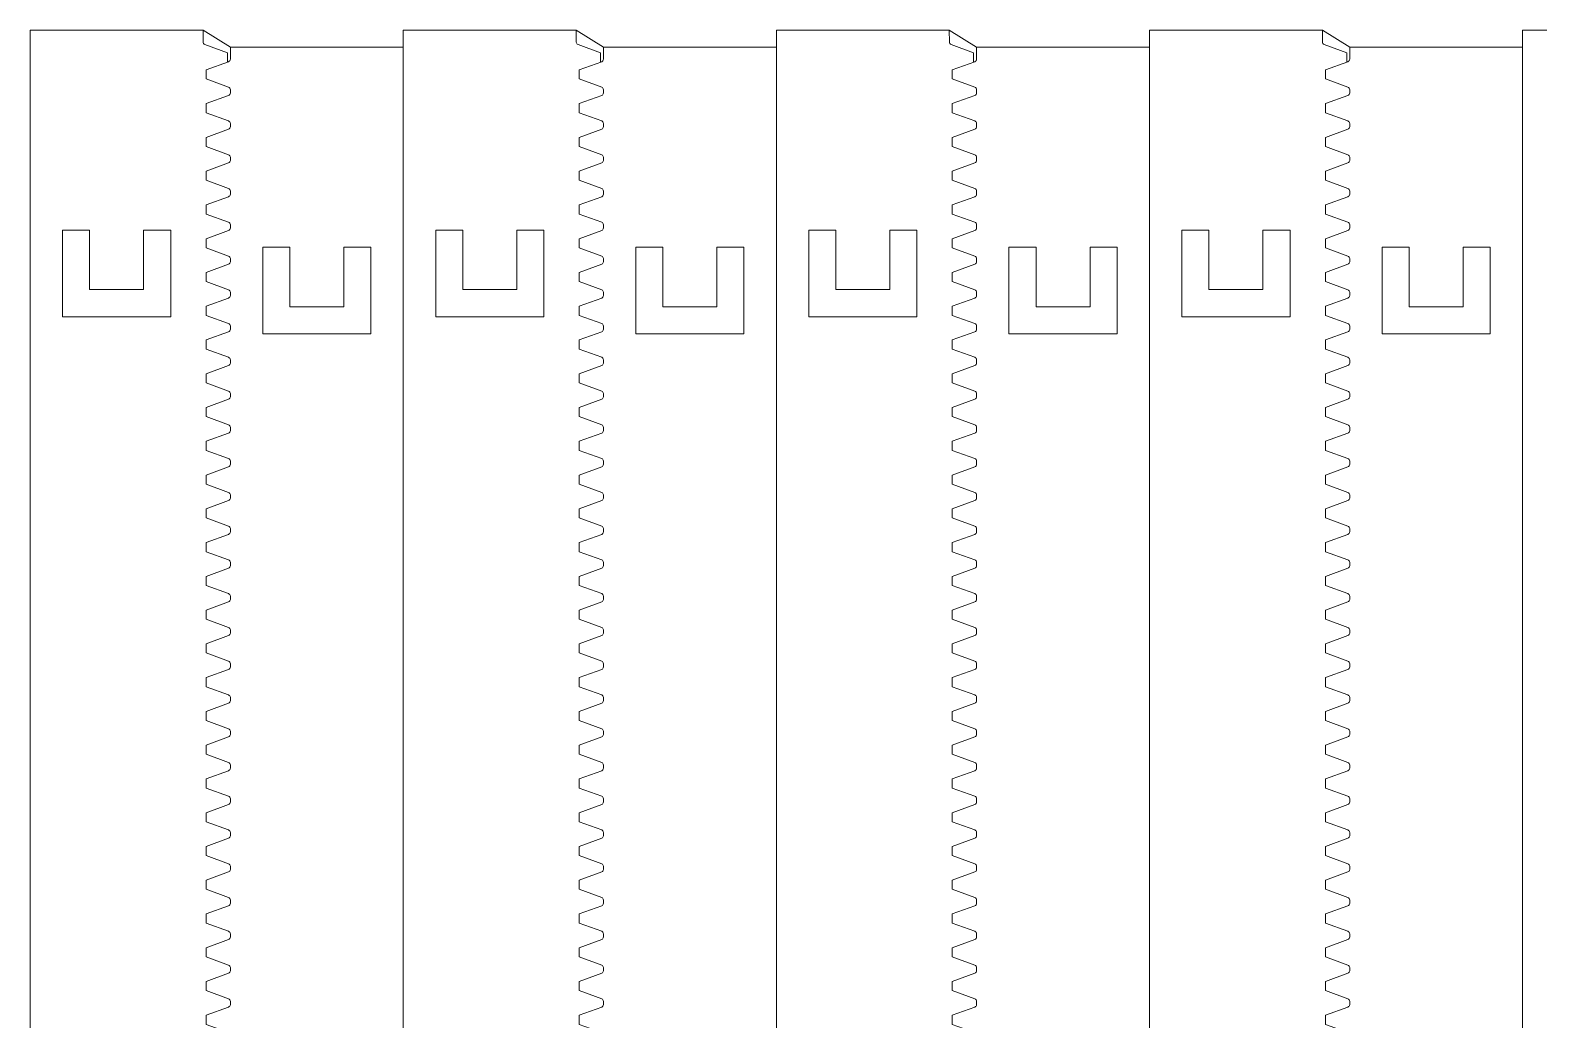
# Model space of a CAD drawing. Header units: millimetres. Extents: x -299 to 288, y -149 to 36.
# Drawn here: x -298.9 to -159.3, y -56 to 35.5 of the extents above; entities that cross this region are included whole.
import ezdxf

# ---------------------------------------------------------------- set-up
doc = ezdxf.new("R2010")
doc.units = ezdxf.units.MM
doc.header["$MEASUREMENT"] = 0
doc.layers.add('Layer 1', color=7, linetype='Continuous')

msp = doc.modelspace()

# ---------------------------------------------------------------- linework, layer by layer
at = {"layer": 'Layer 1', "color": 114, "lineweight": 9}
for points in [[(-298.8933, 35.5486), (-298.8933, -147.1182)], [(-282.8932, 34.4485), (-282.8933, 35.5486)], [(-264.3738, 35.5486), (-264.3738, -147.1182)], [(-248.3737, 34.4485), (-248.3738, 35.5486)], [(-229.8543, 35.5486), (-229.8543, -147.1182)], [(-213.8542, 34.4485), (-213.8543, 35.5486)], [(-195.3348, 35.5486), (-195.3348, -147.1182)], [(-179.3347, 34.4485), (-179.3348, 35.5486)], [(-160.8153, 35.5486), (-160.8153, -147.1182)], [(-280.6433, 32.6117), (-280.6433, 33.4545), (-282.7287, 34.2136)], [(-280.3739, 32.8711), (-280.3738, 33.9712)], [(-246.1238, 32.6117), (-246.1238, 33.4545), (-248.2092, 34.2136)], [(-245.8544, 32.8711), (-245.8543, 33.9712)], [(-211.6043, 32.6117), (-211.6043, 33.4545), (-213.6897, 34.2136)], [(-211.3349, 32.8711), (-211.3348, 33.9712)], [(-177.0848, 32.6117), (-177.0848, 33.4545), (-179.1702, 34.2136)], [(-176.8154, 32.8711), (-176.8153, 33.9712)], [(-280.5383, 30.2752), (-282.6238, 31.0343), (-282.6238, 31.8771), (-280.5383, 32.6362)], [(-246.0188, 30.2752), (-248.1043, 31.0343), (-248.1043, 31.8771), (-246.0188, 32.6362)], [(-211.4993, 30.2752), (-213.5848, 31.0343), (-213.5848, 31.8771), (-211.4993, 32.6362)], [(-176.9798, 30.2752), (-179.0653, 31.0343), (-179.0653, 31.8771), (-176.9798, 32.6362)], [(-280.5383, 27.1524), (-282.6238, 27.9114), (-282.6238, 28.7543), (-280.5383, 29.5134)], [(-280.3738, 29.7483), (-280.3738, 30.0403)], [(-246.0188, 27.1524), (-248.1043, 27.9114), (-248.1043, 28.7543), (-246.0188, 29.5134)], [(-245.8543, 29.7483), (-245.8543, 30.0403)], [(-211.4993, 27.1524), (-213.5848, 27.9114), (-213.5848, 28.7543), (-211.4993, 29.5134)], [(-211.3348, 29.7483), (-211.3348, 30.0403)], [(-176.9798, 27.1524), (-179.0653, 27.9114), (-179.0653, 28.7543), (-176.9798, 29.5134)], [(-176.8153, 29.7483), (-176.8153, 30.0403)], [(-280.3738, 26.6255), (-280.3738, 26.9175)], [(-245.8543, 26.6255), (-245.8543, 26.9175)], [(-211.3348, 26.6255), (-211.3348, 26.9175)], [(-176.8153, 26.6255), (-176.8153, 26.9175)], [(-280.5383, 24.0296), (-282.6238, 24.7886), (-282.6238, 25.6315), (-280.5383, 26.3906)], [(-246.0188, 24.0296), (-248.1043, 24.7886), (-248.1043, 25.6315), (-246.0188, 26.3906)], [(-211.4993, 24.0296), (-213.5848, 24.7886), (-213.5848, 25.6315), (-211.4993, 26.3906)], [(-176.9798, 24.0296), (-179.0653, 24.7886), (-179.0653, 25.6315), (-176.9798, 26.3906)], [(-280.3738, 23.5027), (-280.3738, 23.7947)], [(-245.8543, 23.5027), (-245.8543, 23.7947)], [(-211.3348, 23.5027), (-211.3348, 23.7947)], [(-176.8153, 23.5027), (-176.8153, 23.7947)], [(-280.5383, 20.9068), (-282.6238, 21.6658), (-282.6238, 22.5087), (-280.5383, 23.2677)], [(-246.0188, 20.9068), (-248.1043, 21.6658), (-248.1043, 22.5087), (-246.0188, 23.2677)], [(-211.4993, 20.9068), (-213.5848, 21.6658), (-213.5848, 22.5087), (-211.4993, 23.2677)], [(-176.9798, 20.9068), (-179.0653, 21.6658), (-179.0653, 22.5087), (-176.9798, 23.2677)], [(-280.5383, 17.784), (-282.6238, 18.543), (-282.6238, 19.3859), (-280.5383, 20.1449)], [(-280.3738, 20.3799), (-280.3738, 20.6718)], [(-246.0188, 17.784), (-248.1043, 18.543), (-248.1043, 19.3859), (-246.0188, 20.1449)], [(-245.8543, 20.3799), (-245.8543, 20.6718)], [(-211.4993, 17.784), (-213.5848, 18.543), (-213.5848, 19.3859), (-211.4993, 20.1449)], [(-211.3348, 20.3799), (-211.3348, 20.6718)], [(-176.9798, 17.784), (-179.0653, 18.543), (-179.0653, 19.3859), (-176.9798, 20.1449)], [(-176.8153, 20.3799), (-176.8153, 20.6718)], [(-280.5383, 14.6612), (-282.6238, 15.4202), (-282.6238, 16.2631), (-280.5383, 17.0221)], [(-280.3738, 17.2571), (-280.3738, 17.549)], [(-246.0188, 14.6612), (-248.1043, 15.4202), (-248.1043, 16.2631), (-246.0188, 17.0221)], [(-245.8543, 17.2571), (-245.8543, 17.549)], [(-211.4993, 14.6612), (-213.5848, 15.4202), (-213.5848, 16.2631), (-211.4993, 17.0221)], [(-211.3348, 17.2571), (-211.3348, 17.549)], [(-176.9798, 14.6612), (-179.0653, 15.4202), (-179.0653, 16.2631), (-176.9798, 17.0221)], [(-176.8153, 17.2571), (-176.8153, 17.549)], [(-280.3738, 14.1342), (-280.3738, 14.4262)], [(-245.8543, 14.1342), (-245.8543, 14.4262)], [(-211.3348, 14.1342), (-211.3348, 14.4262)], [(-176.8153, 14.1342), (-176.8153, 14.4262)], [(-280.5383, 11.5383), (-282.6238, 12.2974), (-282.6238, 13.1403), (-280.5383, 13.8993)], [(-246.0188, 11.5383), (-248.1043, 12.2974), (-248.1043, 13.1403), (-246.0188, 13.8993)], [(-211.4993, 11.5383), (-213.5848, 12.2974), (-213.5848, 13.1403), (-211.4993, 13.8993)], [(-176.9798, 11.5383), (-179.0653, 12.2974), (-179.0653, 13.1403), (-176.9798, 13.8993)], [(-280.3738, 11.0114), (-280.3738, 11.3034)], [(-245.8543, 11.0114), (-245.8543, 11.3034)], [(-211.3348, 11.0114), (-211.3348, 11.3034)], [(-176.8153, 11.0114), (-176.8153, 11.3034)], [(-280.5383, 8.4155), (-282.6238, 9.1746), (-282.6238, 10.0175), (-280.5383, 10.7765)], [(-246.0188, 8.4155), (-248.1043, 9.1746), (-248.1043, 10.0175), (-246.0188, 10.7765)], [(-211.4993, 8.4155), (-213.5848, 9.1746), (-213.5848, 10.0175), (-211.4993, 10.7765)], [(-176.9798, 8.4155), (-179.0653, 9.1746), (-179.0653, 10.0175), (-176.9798, 10.7765)], [(-280.5383, 5.2927), (-282.6238, 6.0518), (-282.6238, 6.8947), (-280.5383, 7.6537)], [(-280.3738, 7.8886), (-280.3738, 8.1806)], [(-246.0188, 5.2927), (-248.1043, 6.0518), (-248.1043, 6.8947), (-246.0188, 7.6537)], [(-245.8543, 7.8886), (-245.8543, 8.1806)], [(-211.4993, 5.2927), (-213.5848, 6.0518), (-213.5848, 6.8947), (-211.4993, 7.6537)], [(-211.3348, 7.8886), (-211.3348, 8.1806)], [(-176.9798, 5.2927), (-179.0653, 6.0518), (-179.0653, 6.8947), (-176.9798, 7.6537)], [(-176.8153, 7.8886), (-176.8153, 8.1806)], [(-280.5383, 2.1699), (-282.6238, 2.929), (-282.6238, 3.7718), (-280.5383, 4.5309)], [(-280.3738, 4.7658), (-280.3738, 5.0578)], [(-246.0188, 2.1699), (-248.1043, 2.929), (-248.1043, 3.7718), (-246.0188, 4.5309)], [(-245.8543, 4.7658), (-245.8543, 5.0578)], [(-211.4993, 2.1699), (-213.5848, 2.929), (-213.5848, 3.7718), (-211.4993, 4.5309)], [(-211.3348, 4.7658), (-211.3348, 5.0578)], [(-176.9798, 2.1699), (-179.0653, 2.929), (-179.0653, 3.7718), (-176.9798, 4.5309)], [(-176.8153, 4.7658), (-176.8153, 5.0578)], [(-280.5383, -0.9529), (-282.6238, -0.1938), (-282.6238, 0.649), (-280.5383, 1.4081)], [(-280.3738, 1.643), (-280.3738, 1.935)], [(-246.0188, -0.9529), (-248.1043, -0.1938), (-248.1043, 0.649), (-246.0188, 1.4081)], [(-245.8543, 1.643), (-245.8543, 1.935)], [(-211.4993, -0.9529), (-213.5848, -0.1938), (-213.5848, 0.649), (-211.4993, 1.4081)], [(-211.3348, 1.643), (-211.3348, 1.935)], [(-176.9798, -0.9529), (-179.0653, -0.1938), (-179.0653, 0.649), (-176.9798, 1.4081)], [(-176.8153, 1.643), (-176.8153, 1.935)], [(-280.3738, -1.4798), (-280.3738, -1.1878)], [(-245.8543, -1.4798), (-245.8543, -1.1878)], [(-211.3348, -1.4798), (-211.3348, -1.1878)], [(-176.8153, -1.4798), (-176.8153, -1.1878)], [(-280.5383, -4.0757), (-282.6238, -3.3166), (-282.6238, -2.4738), (-280.5383, -1.7147)], [(-246.0188, -4.0757), (-248.1043, -3.3166), (-248.1043, -2.4738), (-246.0188, -1.7147)], [(-211.4993, -4.0757), (-213.5848, -3.3166), (-213.5848, -2.4738), (-211.4993, -1.7147)], [(-176.9798, -4.0757), (-179.0653, -3.3166), (-179.0653, -2.4738), (-176.9798, -1.7147)], [(-280.5383, -7.1985), (-282.6238, -6.4394), (-282.6238, -5.5966), (-280.5383, -4.8375)], [(-280.3738, -4.6026), (-280.3738, -4.3106)], [(-246.0188, -7.1985), (-248.1043, -6.4394), (-248.1043, -5.5966), (-246.0188, -4.8375)], [(-245.8543, -4.6026), (-245.8543, -4.3106)], [(-211.4993, -7.1985), (-213.5848, -6.4394), (-213.5848, -5.5966), (-211.4993, -4.8375)], [(-211.3348, -4.6026), (-211.3348, -4.3106)], [(-176.9798, -7.1985), (-179.0653, -6.4394), (-179.0653, -5.5966), (-176.9798, -4.8375)], [(-176.8153, -4.6026), (-176.8153, -4.3106)], [(-280.5383, -10.3213), (-282.6238, -9.5622), (-282.6238, -8.7194), (-280.5383, -7.9603)], [(-280.3738, -7.7254), (-280.3738, -7.4334)], [(-246.0188, -10.3213), (-248.1043, -9.5622), (-248.1043, -8.7194), (-246.0188, -7.9603)], [(-245.8543, -7.7254), (-245.8543, -7.4334)], [(-211.4993, -10.3213), (-213.5848, -9.5622), (-213.5848, -8.7194), (-211.4993, -7.9603)], [(-211.3348, -7.7254), (-211.3348, -7.4334)], [(-176.9798, -10.3213), (-179.0653, -9.5622), (-179.0653, -8.7194), (-176.9798, -7.9603)], [(-176.8153, -7.7254), (-176.8153, -7.4334)], [(-280.5383, -13.4441), (-282.6238, -12.685), (-282.6238, -11.8422), (-280.5383, -11.0831)], [(-280.3738, -10.8482), (-280.3738, -10.5562)], [(-246.0188, -13.4441), (-248.1043, -12.685), (-248.1043, -11.8422), (-246.0188, -11.0831)], [(-245.8543, -10.8482), (-245.8543, -10.5562)], [(-211.4993, -13.4441), (-213.5848, -12.685), (-213.5848, -11.8422), (-211.4993, -11.0831)], [(-211.3348, -10.8482), (-211.3348, -10.5562)], [(-176.9798, -13.4441), (-179.0653, -12.685), (-179.0653, -11.8422), (-176.9798, -11.0831)], [(-176.8153, -10.8482), (-176.8153, -10.5562)], [(-280.3738, -13.971), (-280.3738, -13.679)], [(-245.8543, -13.971), (-245.8543, -13.679)], [(-211.3348, -13.971), (-211.3348, -13.679)], [(-176.8153, -13.971), (-176.8153, -13.679)], [(-280.5383, -16.5669), (-282.6238, -15.8079), (-282.6238, -14.965), (-280.5383, -14.2059)], [(-246.0188, -16.5669), (-248.1043, -15.8079), (-248.1043, -14.965), (-246.0188, -14.2059)], [(-211.4993, -16.5669), (-213.5848, -15.8079), (-213.5848, -14.965), (-211.4993, -14.2059)], [(-176.9798, -16.5669), (-179.0653, -15.8079), (-179.0653, -14.965), (-176.9798, -14.2059)], [(-280.5383, -19.6897), (-282.6238, -18.9307), (-282.6238, -18.0878), (-280.5383, -17.3287)], [(-280.3738, -17.0938), (-280.3738, -16.8018)], [(-246.0188, -19.6897), (-248.1043, -18.9307), (-248.1043, -18.0878), (-246.0188, -17.3287)], [(-245.8543, -17.0938), (-245.8543, -16.8018)], [(-211.4993, -19.6897), (-213.5848, -18.9307), (-213.5848, -18.0878), (-211.4993, -17.3287)], [(-211.3348, -17.0938), (-211.3348, -16.8018)], [(-176.9798, -19.6897), (-179.0653, -18.9307), (-179.0653, -18.0878), (-176.9798, -17.3287)], [(-176.8153, -17.0938), (-176.8153, -16.8018)], [(-280.5383, -22.8125), (-282.6238, -22.0535), (-282.6238, -21.2106), (-280.5383, -20.4516)], [(-280.3738, -20.2166), (-280.3738, -19.9246)], [(-246.0188, -22.8125), (-248.1043, -22.0535), (-248.1043, -21.2106), (-246.0188, -20.4516)], [(-245.8543, -20.2166), (-245.8543, -19.9246)], [(-211.4993, -22.8125), (-213.5848, -22.0535), (-213.5848, -21.2106), (-211.4993, -20.4516)], [(-211.3348, -20.2166), (-211.3348, -19.9246)], [(-176.9798, -22.8125), (-179.0653, -22.0535), (-179.0653, -21.2106), (-176.9798, -20.4516)], [(-176.8153, -20.2166), (-176.8153, -19.9246)], [(-280.5383, -25.9353), (-282.6238, -25.1763), (-282.6238, -24.3334), (-280.5383, -23.5744)], [(-280.3738, -23.3394), (-280.3738, -23.0475)], [(-246.0188, -25.9353), (-248.1043, -25.1763), (-248.1043, -24.3334), (-246.0188, -23.5744)], [(-245.8543, -23.3394), (-245.8543, -23.0475)], [(-211.4993, -25.9353), (-213.5848, -25.1763), (-213.5848, -24.3334), (-211.4993, -23.5744)], [(-211.3348, -23.3394), (-211.3348, -23.0475)], [(-176.9798, -25.9353), (-179.0653, -25.1763), (-179.0653, -24.3334), (-176.9798, -23.5744)], [(-176.8153, -23.3394), (-176.8153, -23.0475)], [(-280.3738, -26.4622), (-280.3738, -26.1703)], [(-245.8543, -26.4622), (-245.8543, -26.1703)], [(-211.3348, -26.4622), (-211.3348, -26.1703)], [(-176.8153, -26.4622), (-176.8153, -26.1703)], [(-280.5383, -29.0581), (-282.6238, -28.2991), (-282.6238, -27.4562), (-280.5383, -26.6972)], [(-246.0188, -29.0581), (-248.1043, -28.2991), (-248.1043, -27.4562), (-246.0188, -26.6972)], [(-211.4993, -29.0581), (-213.5848, -28.2991), (-213.5848, -27.4562), (-211.4993, -26.6972)], [(-176.9798, -29.0581), (-179.0653, -28.2991), (-179.0653, -27.4562), (-176.9798, -26.6972)], [(-280.3738, -29.585), (-280.3738, -29.2931)], [(-245.8543, -29.585), (-245.8543, -29.2931)], [(-211.3348, -29.585), (-211.3348, -29.2931)], [(-176.8153, -29.585), (-176.8153, -29.2931)], [(-280.5383, -32.181), (-282.6238, -31.4219), (-282.6238, -30.579), (-280.5383, -29.82)], [(-246.0188, -32.181), (-248.1043, -31.4219), (-248.1043, -30.579), (-246.0188, -29.82)], [(-211.4993, -32.181), (-213.5848, -31.4219), (-213.5848, -30.579), (-211.4993, -29.82)], [(-176.9798, -32.181), (-179.0653, -31.4219), (-179.0653, -30.579), (-176.9798, -29.82)], [(-280.5383, -35.3038), (-282.6238, -34.5447), (-282.6238, -33.7018), (-280.5383, -32.9428)], [(-280.3738, -32.7079), (-280.3738, -32.4159)], [(-246.0188, -35.3038), (-248.1043, -34.5447), (-248.1043, -33.7018), (-246.0188, -32.9428)], [(-245.8543, -32.7079), (-245.8543, -32.4159)], [(-211.4993, -35.3038), (-213.5848, -34.5447), (-213.5848, -33.7018), (-211.4993, -32.9428)], [(-211.3348, -32.7079), (-211.3348, -32.4159)], [(-176.9798, -35.3038), (-179.0653, -34.5447), (-179.0653, -33.7018), (-176.9798, -32.9428)], [(-176.8153, -32.7079), (-176.8153, -32.4159)], [(-280.5383, -38.4266), (-282.6238, -37.6675), (-282.6238, -36.8246), (-280.5383, -36.0656)], [(-280.3738, -35.8307), (-280.3738, -35.5387)], [(-246.0188, -38.4266), (-248.1043, -37.6675), (-248.1043, -36.8246), (-246.0188, -36.0656)], [(-245.8543, -35.8307), (-245.8543, -35.5387)], [(-211.4993, -38.4266), (-213.5848, -37.6675), (-213.5848, -36.8246), (-211.4993, -36.0656)], [(-211.3348, -35.8307), (-211.3348, -35.5387)], [(-176.9798, -38.4266), (-179.0653, -37.6675), (-179.0653, -36.8246), (-176.9798, -36.0656)], [(-176.8153, -35.8307), (-176.8153, -35.5387)], [(-280.3738, -38.9535), (-280.3738, -38.6615)], [(-245.8543, -38.9535), (-245.8543, -38.6615)], [(-211.3348, -38.9535), (-211.3348, -38.6615)], [(-176.8153, -38.9535), (-176.8153, -38.6615)], [(-280.5383, -41.5494), (-282.6238, -40.7903), (-282.6238, -39.9475), (-280.5383, -39.1884)], [(-246.0188, -41.5494), (-248.1043, -40.7903), (-248.1043, -39.9475), (-246.0188, -39.1884)], [(-211.4993, -41.5494), (-213.5848, -40.7903), (-213.5848, -39.9475), (-211.4993, -39.1884)], [(-176.9798, -41.5494), (-179.0653, -40.7903), (-179.0653, -39.9475), (-176.9798, -39.1884)], [(-280.3738, -42.0763), (-280.3738, -41.7843)], [(-245.8543, -42.0763), (-245.8543, -41.7843)], [(-211.3348, -42.0763), (-211.3348, -41.7843)], [(-176.8153, -42.0763), (-176.8153, -41.7843)], [(-280.5383, -44.6722), (-282.6238, -43.9131), (-282.6238, -43.0703), (-280.5383, -42.3112)], [(-246.0188, -44.6722), (-248.1043, -43.9131), (-248.1043, -43.0703), (-246.0188, -42.3112)], [(-211.4993, -44.6722), (-213.5848, -43.9131), (-213.5848, -43.0703), (-211.4993, -42.3112)], [(-176.9798, -44.6722), (-179.0653, -43.9131), (-179.0653, -43.0703), (-176.9798, -42.3112)], [(-280.5383, -47.795), (-282.6238, -47.0359), (-282.6238, -46.1931), (-280.5383, -45.434)], [(-280.3738, -45.1991), (-280.3738, -44.9071)], [(-246.0188, -47.795), (-248.1043, -47.0359), (-248.1043, -46.1931), (-246.0188, -45.434)], [(-245.8543, -45.1991), (-245.8543, -44.9071)], [(-211.4993, -47.795), (-213.5848, -47.0359), (-213.5848, -46.1931), (-211.4993, -45.434)], [(-211.3348, -45.1991), (-211.3348, -44.9071)], [(-176.9798, -47.795), (-179.0653, -47.0359), (-179.0653, -46.1931), (-176.9798, -45.434)], [(-176.8153, -45.1991), (-176.8153, -44.9071)], [(-280.5383, -50.9178), (-282.6238, -50.1587), (-282.6238, -49.3159), (-280.5383, -48.5568)], [(-280.3738, -48.3219), (-280.3738, -48.0299)], [(-246.0188, -50.9178), (-248.1043, -50.1587), (-248.1043, -49.3159), (-246.0188, -48.5568)], [(-245.8543, -48.3219), (-245.8543, -48.0299)], [(-211.4993, -50.9178), (-213.5848, -50.1587), (-213.5848, -49.3159), (-211.4993, -48.5568)], [(-211.3348, -48.3219), (-211.3348, -48.0299)], [(-176.9798, -50.9178), (-179.0653, -50.1587), (-179.0653, -49.3159), (-176.9798, -48.5568)], [(-176.8153, -48.3219), (-176.8153, -48.0299)], [(-280.3738, -51.4447), (-280.3738, -51.1527)], [(-245.8543, -51.4447), (-245.8543, -51.1527)], [(-211.3348, -51.4447), (-211.3348, -51.1527)], [(-176.8153, -51.4447), (-176.8153, -51.1527)], [(-280.5383, -54.0406), (-282.6238, -53.2815), (-282.6238, -52.4387), (-280.5383, -51.6796)], [(-246.0188, -54.0406), (-248.1043, -53.2815), (-248.1043, -52.4387), (-246.0188, -51.6796)], [(-211.4993, -54.0406), (-213.5848, -53.2815), (-213.5848, -52.4387), (-211.4993, -51.6796)], [(-176.9798, -54.0406), (-179.0653, -53.2815), (-179.0653, -52.4387), (-176.9798, -51.6796)], [(-280.3738, -54.5675), (-280.3738, -54.2755)], [(-245.8543, -54.5675), (-245.8543, -54.2755)], [(-211.3348, -54.5675), (-211.3348, -54.2755)], [(-176.8153, -54.5675), (-176.8153, -54.2755)], [(-280.5383, -57.1634), (-282.6238, -56.4043), (-282.6238, -55.5615), (-280.5383, -54.8024)], [(-246.0188, -57.1634), (-248.1043, -56.4043), (-248.1043, -55.5615), (-246.0188, -54.8024)], [(-211.4993, -57.1634), (-213.5848, -56.4043), (-213.5848, -55.5615), (-211.4993, -54.8024)], [(-176.9798, -57.1634), (-179.0653, -56.4043), (-179.0653, -55.5615), (-176.9798, -54.8024)]]:
    msp.add_lwpolyline(points, dxfattribs=at)
at = {"layer": 'Layer 1', "color": 175, "lineweight": 18}
msp.add_lwpolyline([(-298.8933, 35.5486), (-282.8933, 35.5486), (-280.3738, 33.9712), (-264.3738, 33.9712), (-264.3738, 35.5486), (-248.3738, 35.5486), (-245.8543, 33.9712), (-229.8543, 33.9712), (-229.8543, 35.5486), (-213.8543, 35.5486), (-211.3348, 33.9712), (-195.3348, 33.9712), (-195.3348, 35.5486), (-179.3348, 35.5486), (-176.8153, 33.9712), (-160.8153, 33.9712), (-160.8153, 35.5486), (-144.8153, 35.5486)], dxfattribs=at)
at = {"layer": 'Layer 1', "color": 240, "lineweight": 9}
for points in [[(-295.8933, 17.0504), (-293.3933, 17.0504), (-293.3933, 11.5504), (-288.3933, 11.5504), (-288.3933, 17.0504), (-285.8933, 17.0504), (-285.8933, 9.0504), (-295.8933, 9.0504), (-295.8933, 17.0504)], [(-261.3738, 17.0504), (-258.8738, 17.0504), (-258.8738, 11.5504), (-253.8738, 11.5504), (-253.8738, 17.0504), (-251.3738, 17.0504), (-251.3738, 9.0504), (-261.3738, 9.0504), (-261.3738, 17.0504)], [(-226.8543, 17.0504), (-224.3543, 17.0504), (-224.3543, 11.5504), (-219.3543, 11.5504), (-219.3543, 17.0504), (-216.8543, 17.0504), (-216.8543, 9.0504), (-226.8543, 9.0504), (-226.8543, 17.0504)], [(-192.3348, 17.0504), (-189.8348, 17.0504), (-189.8348, 11.5504), (-184.8348, 11.5504), (-184.8348, 17.0504), (-182.3348, 17.0504), (-182.3348, 9.0504), (-192.3348, 9.0504), (-192.3348, 17.0504)], [(-267.3738, 15.473), (-269.8738, 15.473), (-269.8738, 9.973), (-274.8738, 9.973), (-274.8738, 15.473), (-277.3738, 15.473), (-277.3738, 7.473), (-267.3738, 7.473), (-267.3738, 15.473)], [(-232.8543, 15.473), (-235.3543, 15.473), (-235.3543, 9.973), (-240.3543, 9.973), (-240.3543, 15.473), (-242.8543, 15.473), (-242.8543, 7.473), (-232.8543, 7.473), (-232.8543, 15.473)], [(-198.3348, 15.473), (-200.8348, 15.473), (-200.8348, 9.973), (-205.8348, 9.973), (-205.8348, 15.473), (-208.3348, 15.473), (-208.3348, 7.473), (-198.3348, 7.473), (-198.3348, 15.473)], [(-163.8153, 15.473), (-166.3153, 15.473), (-166.3153, 9.973), (-171.3153, 9.973), (-171.3153, 15.473), (-173.8153, 15.473), (-173.8153, 7.473), (-163.8153, 7.473), (-163.8153, 15.473)]]:
    msp.add_lwpolyline(points, dxfattribs=at)
at = {"layer": 'Layer 1', "color": 114, "lineweight": 9}
for points in [[(-282.7287, 34.2136), (-282.8274, 34.2495), (-282.8931, 34.3434), (-282.8932, 34.4485)], [(-248.2092, 34.2136), (-248.3079, 34.2495), (-248.3736, 34.3434), (-248.3737, 34.4485)], [(-213.6897, 34.2136), (-213.7884, 34.2495), (-213.8541, 34.3434), (-213.8542, 34.4485)], [(-179.1702, 34.2136), (-179.2689, 34.2495), (-179.3346, 34.3434), (-179.3347, 34.4485)], [(-280.5383, 32.6362), (-280.4397, 32.6721), (-280.374, 32.766), (-280.3739, 32.8711)], [(-246.0188, 32.6362), (-245.9202, 32.6721), (-245.8545, 32.766), (-245.8544, 32.8711)], [(-211.4993, 32.6362), (-211.4007, 32.6721), (-211.335, 32.766), (-211.3349, 32.8711)], [(-176.9798, 32.6362), (-176.8812, 32.6721), (-176.8155, 32.766), (-176.8154, 32.8711)], [(-280.3738, 30.0403), (-280.374, 30.1454), (-280.4397, 30.2392), (-280.5383, 30.2752)], [(-280.5383, 29.5134), (-280.4397, 29.5493), (-280.374, 29.6432), (-280.3738, 29.7483)], [(-245.8543, 30.0403), (-245.8545, 30.1454), (-245.9202, 30.2392), (-246.0188, 30.2752)], [(-246.0188, 29.5134), (-245.9202, 29.5493), (-245.8545, 29.6432), (-245.8543, 29.7483)], [(-211.3348, 30.0403), (-211.335, 30.1454), (-211.4007, 30.2392), (-211.4993, 30.2752)], [(-211.4993, 29.5134), (-211.4007, 29.5493), (-211.335, 29.6432), (-211.3348, 29.7483)], [(-176.8153, 30.0403), (-176.8155, 30.1454), (-176.8812, 30.2392), (-176.9798, 30.2752)], [(-176.9798, 29.5134), (-176.8812, 29.5493), (-176.8155, 29.6432), (-176.8153, 29.7483)], [(-280.3738, 26.9175), (-280.374, 27.0226), (-280.4397, 27.1164), (-280.5383, 27.1524)], [(-280.5383, 26.3906), (-280.4397, 26.4265), (-280.374, 26.5204), (-280.3738, 26.6255)], [(-245.8543, 26.9175), (-245.8545, 27.0226), (-245.9202, 27.1164), (-246.0188, 27.1524)], [(-246.0188, 26.3906), (-245.9202, 26.4265), (-245.8545, 26.5204), (-245.8543, 26.6255)], [(-211.3348, 26.9175), (-211.335, 27.0226), (-211.4007, 27.1164), (-211.4993, 27.1524)], [(-211.4993, 26.3906), (-211.4007, 26.4265), (-211.335, 26.5204), (-211.3348, 26.6255)], [(-176.8153, 26.9175), (-176.8155, 27.0226), (-176.8812, 27.1164), (-176.9798, 27.1524)], [(-176.9798, 26.3906), (-176.8812, 26.4265), (-176.8155, 26.5204), (-176.8153, 26.6255)], [(-280.3738, 23.7947), (-280.374, 23.8998), (-280.4397, 23.9936), (-280.5383, 24.0296)], [(-245.8543, 23.7947), (-245.8545, 23.8998), (-245.9202, 23.9936), (-246.0188, 24.0296)], [(-211.3348, 23.7947), (-211.335, 23.8998), (-211.4007, 23.9936), (-211.4993, 24.0296)], [(-176.8153, 23.7947), (-176.8155, 23.8998), (-176.8812, 23.9936), (-176.9798, 24.0296)], [(-280.5383, 23.2677), (-280.4397, 23.3037), (-280.374, 23.3976), (-280.3738, 23.5027)], [(-246.0188, 23.2677), (-245.9202, 23.3037), (-245.8545, 23.3976), (-245.8543, 23.5027)], [(-211.4993, 23.2677), (-211.4007, 23.3037), (-211.335, 23.3976), (-211.3348, 23.5027)], [(-176.9798, 23.2677), (-176.8812, 23.3037), (-176.8155, 23.3976), (-176.8153, 23.5027)], [(-280.3738, 20.6718), (-280.374, 20.7769), (-280.4397, 20.8708), (-280.5383, 20.9068)], [(-280.5383, 20.1449), (-280.4397, 20.1809), (-280.374, 20.2748), (-280.3738, 20.3799)], [(-245.8543, 20.6718), (-245.8545, 20.7769), (-245.9202, 20.8708), (-246.0188, 20.9068)], [(-246.0188, 20.1449), (-245.9202, 20.1809), (-245.8545, 20.2748), (-245.8543, 20.3799)], [(-211.3348, 20.6718), (-211.335, 20.7769), (-211.4007, 20.8708), (-211.4993, 20.9068)], [(-211.4993, 20.1449), (-211.4007, 20.1809), (-211.335, 20.2748), (-211.3348, 20.3799)], [(-176.8153, 20.6718), (-176.8155, 20.7769), (-176.8812, 20.8708), (-176.9798, 20.9068)], [(-176.9798, 20.1449), (-176.8812, 20.1809), (-176.8155, 20.2748), (-176.8153, 20.3799)], [(-280.3738, 17.549), (-280.374, 17.6541), (-280.4397, 17.748), (-280.5383, 17.784)], [(-280.5383, 17.0221), (-280.4397, 17.0581), (-280.374, 17.152), (-280.3738, 17.2571)], [(-245.8543, 17.549), (-245.8545, 17.6541), (-245.9202, 17.748), (-246.0188, 17.784)], [(-246.0188, 17.0221), (-245.9202, 17.0581), (-245.8545, 17.152), (-245.8543, 17.2571)], [(-211.3348, 17.549), (-211.335, 17.6541), (-211.4007, 17.748), (-211.4993, 17.784)], [(-211.4993, 17.0221), (-211.4007, 17.0581), (-211.335, 17.152), (-211.3348, 17.2571)], [(-176.8153, 17.549), (-176.8155, 17.6541), (-176.8812, 17.748), (-176.9798, 17.784)], [(-176.9798, 17.0221), (-176.8812, 17.0581), (-176.8155, 17.152), (-176.8153, 17.2571)], [(-280.3738, 14.4262), (-280.374, 14.5313), (-280.4397, 14.6252), (-280.5383, 14.6612)], [(-280.5383, 13.8993), (-280.4397, 13.9353), (-280.374, 14.0292), (-280.3738, 14.1342)], [(-245.8543, 14.4262), (-245.8545, 14.5313), (-245.9202, 14.6252), (-246.0188, 14.6612)], [(-246.0188, 13.8993), (-245.9202, 13.9353), (-245.8545, 14.0292), (-245.8543, 14.1342)], [(-211.3348, 14.4262), (-211.335, 14.5313), (-211.4007, 14.6252), (-211.4993, 14.6612)], [(-211.4993, 13.8993), (-211.4007, 13.9353), (-211.335, 14.0292), (-211.3348, 14.1342)], [(-176.8153, 14.4262), (-176.8155, 14.5313), (-176.8812, 14.6252), (-176.9798, 14.6612)], [(-176.9798, 13.8993), (-176.8812, 13.9353), (-176.8155, 14.0292), (-176.8153, 14.1342)], [(-280.3738, 11.3034), (-280.374, 11.4085), (-280.4397, 11.5024), (-280.5383, 11.5383)], [(-245.8543, 11.3034), (-245.8545, 11.4085), (-245.9202, 11.5024), (-246.0188, 11.5383)], [(-211.3348, 11.3034), (-211.335, 11.4085), (-211.4007, 11.5024), (-211.4993, 11.5383)], [(-176.8153, 11.3034), (-176.8155, 11.4085), (-176.8812, 11.5024), (-176.9798, 11.5383)], [(-280.5383, 10.7765), (-280.4397, 10.8125), (-280.374, 10.9063), (-280.3738, 11.0114)], [(-246.0188, 10.7765), (-245.9202, 10.8125), (-245.8545, 10.9063), (-245.8543, 11.0114)], [(-211.4993, 10.7765), (-211.4007, 10.8125), (-211.335, 10.9063), (-211.3348, 11.0114)], [(-176.9798, 10.7765), (-176.8812, 10.8125), (-176.8155, 10.9063), (-176.8153, 11.0114)], [(-280.3738, 8.1806), (-280.374, 8.2857), (-280.4397, 8.3796), (-280.5383, 8.4155)], [(-245.8543, 8.1806), (-245.8545, 8.2857), (-245.9202, 8.3796), (-246.0188, 8.4155)], [(-211.3348, 8.1806), (-211.335, 8.2857), (-211.4007, 8.3796), (-211.4993, 8.4155)], [(-176.8153, 8.1806), (-176.8155, 8.2857), (-176.8812, 8.3796), (-176.9798, 8.4155)], [(-280.5383, 7.6537), (-280.4397, 7.6897), (-280.374, 7.7835), (-280.3738, 7.8886)], [(-246.0188, 7.6537), (-245.9202, 7.6897), (-245.8545, 7.7835), (-245.8543, 7.8886)], [(-211.4993, 7.6537), (-211.4007, 7.6897), (-211.335, 7.7835), (-211.3348, 7.8886)], [(-176.9798, 7.6537), (-176.8812, 7.6897), (-176.8155, 7.7835), (-176.8153, 7.8886)], [(-280.3738, 5.0578), (-280.374, 5.1629), (-280.4397, 5.2568), (-280.5383, 5.2927)], [(-280.5383, 4.5309), (-280.4397, 4.5669), (-280.374, 4.6607), (-280.3738, 4.7658)], [(-245.8543, 5.0578), (-245.8545, 5.1629), (-245.9202, 5.2568), (-246.0188, 5.2927)], [(-246.0188, 4.5309), (-245.9202, 4.5669), (-245.8545, 4.6607), (-245.8543, 4.7658)], [(-211.3348, 5.0578), (-211.335, 5.1629), (-211.4007, 5.2568), (-211.4993, 5.2927)], [(-211.4993, 4.5309), (-211.4007, 4.5669), (-211.335, 4.6607), (-211.3348, 4.7658)], [(-176.8153, 5.0578), (-176.8155, 5.1629), (-176.8812, 5.2568), (-176.9798, 5.2927)], [(-176.9798, 4.5309), (-176.8812, 4.5669), (-176.8155, 4.6607), (-176.8153, 4.7658)], [(-280.3738, 1.935), (-280.374, 2.0401), (-280.4397, 2.134), (-280.5383, 2.1699)], [(-280.5383, 1.4081), (-280.4397, 1.444), (-280.374, 1.5379), (-280.3738, 1.643)], [(-245.8543, 1.935), (-245.8545, 2.0401), (-245.9202, 2.134), (-246.0188, 2.1699)], [(-246.0188, 1.4081), (-245.9202, 1.444), (-245.8545, 1.5379), (-245.8543, 1.643)], [(-211.3348, 1.935), (-211.335, 2.0401), (-211.4007, 2.134), (-211.4993, 2.1699)], [(-211.4993, 1.4081), (-211.4007, 1.444), (-211.335, 1.5379), (-211.3348, 1.643)], [(-176.8153, 1.935), (-176.8155, 2.0401), (-176.8812, 2.134), (-176.9798, 2.1699)], [(-176.9798, 1.4081), (-176.8812, 1.444), (-176.8155, 1.5379), (-176.8153, 1.643)], [(-280.3738, -1.1878), (-280.374, -1.0827), (-280.4397, -0.9888), (-280.5383, -0.9529)], [(-245.8543, -1.1878), (-245.8545, -1.0827), (-245.9202, -0.9888), (-246.0188, -0.9529)], [(-211.3348, -1.1878), (-211.335, -1.0827), (-211.4007, -0.9888), (-211.4993, -0.9529)], [(-176.8153, -1.1878), (-176.8155, -1.0827), (-176.8812, -0.9888), (-176.9798, -0.9529)], [(-280.5383, -1.7147), (-280.4397, -1.6788), (-280.374, -1.5849), (-280.3738, -1.4798)], [(-246.0188, -1.7147), (-245.9202, -1.6788), (-245.8545, -1.5849), (-245.8543, -1.4798)], [(-211.4993, -1.7147), (-211.4007, -1.6788), (-211.335, -1.5849), (-211.3348, -1.4798)], [(-176.9798, -1.7147), (-176.8812, -1.6788), (-176.8155, -1.5849), (-176.8153, -1.4798)], [(-280.3738, -4.3106), (-280.374, -4.2055), (-280.4397, -4.1116), (-280.5383, -4.0757)], [(-245.8543, -4.3106), (-245.8545, -4.2055), (-245.9202, -4.1116), (-246.0188, -4.0757)], [(-211.3348, -4.3106), (-211.335, -4.2055), (-211.4007, -4.1116), (-211.4993, -4.0757)], [(-176.8153, -4.3106), (-176.8155, -4.2055), (-176.8812, -4.1116), (-176.9798, -4.0757)], [(-280.5383, -4.8375), (-280.4397, -4.8016), (-280.374, -4.7077), (-280.3738, -4.6026)], [(-246.0188, -4.8375), (-245.9202, -4.8016), (-245.8545, -4.7077), (-245.8543, -4.6026)], [(-211.4993, -4.8375), (-211.4007, -4.8016), (-211.335, -4.7077), (-211.3348, -4.6026)], [(-176.9798, -4.8375), (-176.8812, -4.8016), (-176.8155, -4.7077), (-176.8153, -4.6026)], [(-280.3738, -7.4334), (-280.374, -7.3283), (-280.4397, -7.2344), (-280.5383, -7.1985)], [(-280.5383, -7.9603), (-280.4397, -7.9244), (-280.374, -7.8305), (-280.3738, -7.7254)], [(-245.8543, -7.4334), (-245.8545, -7.3283), (-245.9202, -7.2344), (-246.0188, -7.1985)], [(-246.0188, -7.9603), (-245.9202, -7.9244), (-245.8545, -7.8305), (-245.8543, -7.7254)], [(-211.3348, -7.4334), (-211.335, -7.3283), (-211.4007, -7.2344), (-211.4993, -7.1985)], [(-211.4993, -7.9603), (-211.4007, -7.9244), (-211.335, -7.8305), (-211.3348, -7.7254)], [(-176.8153, -7.4334), (-176.8155, -7.3283), (-176.8812, -7.2344), (-176.9798, -7.1985)], [(-176.9798, -7.9603), (-176.8812, -7.9244), (-176.8155, -7.8305), (-176.8153, -7.7254)], [(-280.3738, -10.5562), (-280.374, -10.4511), (-280.4397, -10.3572), (-280.5383, -10.3213)], [(-280.5383, -11.0831), (-280.4397, -11.0472), (-280.374, -10.9533), (-280.3738, -10.8482)], [(-245.8543, -10.5562), (-245.8545, -10.4511), (-245.9202, -10.3572), (-246.0188, -10.3213)], [(-246.0188, -11.0831), (-245.9202, -11.0472), (-245.8545, -10.9533), (-245.8543, -10.8482)], [(-211.3348, -10.5562), (-211.335, -10.4511), (-211.4007, -10.3572), (-211.4993, -10.3213)], [(-211.4993, -11.0831), (-211.4007, -11.0472), (-211.335, -10.9533), (-211.3348, -10.8482)], [(-176.8153, -10.5562), (-176.8155, -10.4511), (-176.8812, -10.3572), (-176.9798, -10.3213)], [(-176.9798, -11.0831), (-176.8812, -11.0472), (-176.8155, -10.9533), (-176.8153, -10.8482)], [(-280.3738, -13.679), (-280.374, -13.5739), (-280.4397, -13.4801), (-280.5383, -13.4441)], [(-245.8543, -13.679), (-245.8545, -13.5739), (-245.9202, -13.4801), (-246.0188, -13.4441)], [(-211.3348, -13.679), (-211.335, -13.5739), (-211.4007, -13.4801), (-211.4993, -13.4441)], [(-176.8153, -13.679), (-176.8155, -13.5739), (-176.8812, -13.4801), (-176.9798, -13.4441)], [(-280.5383, -14.2059), (-280.4397, -14.17), (-280.374, -14.0761), (-280.3738, -13.971)], [(-246.0188, -14.2059), (-245.9202, -14.17), (-245.8545, -14.0761), (-245.8543, -13.971)], [(-211.4993, -14.2059), (-211.4007, -14.17), (-211.335, -14.0761), (-211.3348, -13.971)], [(-176.9798, -14.2059), (-176.8812, -14.17), (-176.8155, -14.0761), (-176.8153, -13.971)], [(-280.3738, -16.8018), (-280.374, -16.6967), (-280.4397, -16.6029), (-280.5383, -16.5669)], [(-245.8543, -16.8018), (-245.8545, -16.6967), (-245.9202, -16.6029), (-246.0188, -16.5669)], [(-211.3348, -16.8018), (-211.335, -16.6967), (-211.4007, -16.6029), (-211.4993, -16.5669)], [(-176.8153, -16.8018), (-176.8155, -16.6967), (-176.8812, -16.6029), (-176.9798, -16.5669)], [(-280.5383, -17.3287), (-280.4397, -17.2928), (-280.374, -17.1989), (-280.3738, -17.0938)], [(-246.0188, -17.3287), (-245.9202, -17.2928), (-245.8545, -17.1989), (-245.8543, -17.0938)], [(-211.4993, -17.3287), (-211.4007, -17.2928), (-211.335, -17.1989), (-211.3348, -17.0938)], [(-176.9798, -17.3287), (-176.8812, -17.2928), (-176.8155, -17.1989), (-176.8153, -17.0938)], [(-280.3738, -19.9246), (-280.374, -19.8195), (-280.4397, -19.7257), (-280.5383, -19.6897)], [(-280.5383, -20.4516), (-280.4397, -20.4156), (-280.374, -20.3217), (-280.3738, -20.2166)], [(-245.8543, -19.9246), (-245.8545, -19.8195), (-245.9202, -19.7257), (-246.0188, -19.6897)], [(-246.0188, -20.4516), (-245.9202, -20.4156), (-245.8545, -20.3217), (-245.8543, -20.2166)], [(-211.3348, -19.9246), (-211.335, -19.8195), (-211.4007, -19.7257), (-211.4993, -19.6897)], [(-211.4993, -20.4516), (-211.4007, -20.4156), (-211.335, -20.3217), (-211.3348, -20.2166)], [(-176.8153, -19.9246), (-176.8155, -19.8195), (-176.8812, -19.7257), (-176.9798, -19.6897)], [(-176.9798, -20.4516), (-176.8812, -20.4156), (-176.8155, -20.3217), (-176.8153, -20.2166)], [(-280.3738, -23.0475), (-280.374, -22.9424), (-280.4397, -22.8485), (-280.5383, -22.8125)], [(-280.5383, -23.5744), (-280.4397, -23.5384), (-280.374, -23.4445), (-280.3738, -23.3394)], [(-245.8543, -23.0475), (-245.8545, -22.9424), (-245.9202, -22.8485), (-246.0188, -22.8125)], [(-246.0188, -23.5744), (-245.9202, -23.5384), (-245.8545, -23.4445), (-245.8543, -23.3394)], [(-211.3348, -23.0475), (-211.335, -22.9424), (-211.4007, -22.8485), (-211.4993, -22.8125)], [(-211.4993, -23.5744), (-211.4007, -23.5384), (-211.335, -23.4445), (-211.3348, -23.3394)], [(-176.8153, -23.0475), (-176.8155, -22.9424), (-176.8812, -22.8485), (-176.9798, -22.8125)], [(-176.9798, -23.5744), (-176.8812, -23.5384), (-176.8155, -23.4445), (-176.8153, -23.3394)], [(-280.3738, -26.1703), (-280.374, -26.0652), (-280.4397, -25.9713), (-280.5383, -25.9353)], [(-280.5383, -26.6972), (-280.4397, -26.6612), (-280.374, -26.5673), (-280.3738, -26.4622)], [(-245.8543, -26.1703), (-245.8545, -26.0652), (-245.9202, -25.9713), (-246.0188, -25.9353)], [(-246.0188, -26.6972), (-245.9202, -26.6612), (-245.8545, -26.5673), (-245.8543, -26.4622)], [(-211.3348, -26.1703), (-211.335, -26.0652), (-211.4007, -25.9713), (-211.4993, -25.9353)], [(-211.4993, -26.6972), (-211.4007, -26.6612), (-211.335, -26.5673), (-211.3348, -26.4622)], [(-176.8153, -26.1703), (-176.8155, -26.0652), (-176.8812, -25.9713), (-176.9798, -25.9353)], [(-176.9798, -26.6972), (-176.8812, -26.6612), (-176.8155, -26.5673), (-176.8153, -26.4622)], [(-280.3738, -29.2931), (-280.374, -29.188), (-280.4397, -29.0941), (-280.5383, -29.0581)], [(-245.8543, -29.2931), (-245.8545, -29.188), (-245.9202, -29.0941), (-246.0188, -29.0581)], [(-211.3348, -29.2931), (-211.335, -29.188), (-211.4007, -29.0941), (-211.4993, -29.0581)], [(-176.8153, -29.2931), (-176.8155, -29.188), (-176.8812, -29.0941), (-176.9798, -29.0581)], [(-280.5383, -29.82), (-280.4397, -29.784), (-280.374, -29.6901), (-280.3738, -29.585)], [(-246.0188, -29.82), (-245.9202, -29.784), (-245.8545, -29.6901), (-245.8543, -29.585)], [(-211.4993, -29.82), (-211.4007, -29.784), (-211.335, -29.6901), (-211.3348, -29.585)], [(-176.9798, -29.82), (-176.8812, -29.784), (-176.8155, -29.6901), (-176.8153, -29.585)], [(-280.3738, -32.4159), (-280.374, -32.3108), (-280.4397, -32.2169), (-280.5383, -32.181)], [(-280.5383, -32.9428), (-280.4397, -32.9068), (-280.374, -32.813), (-280.3738, -32.7079)], [(-245.8543, -32.4159), (-245.8545, -32.3108), (-245.9202, -32.2169), (-246.0188, -32.181)], [(-246.0188, -32.9428), (-245.9202, -32.9068), (-245.8545, -32.813), (-245.8543, -32.7079)], [(-211.3348, -32.4159), (-211.335, -32.3108), (-211.4007, -32.2169), (-211.4993, -32.181)], [(-211.4993, -32.9428), (-211.4007, -32.9068), (-211.335, -32.813), (-211.3348, -32.7079)], [(-176.8153, -32.4159), (-176.8155, -32.3108), (-176.8812, -32.2169), (-176.9798, -32.181)], [(-176.9798, -32.9428), (-176.8812, -32.9068), (-176.8155, -32.813), (-176.8153, -32.7079)], [(-280.3738, -35.5387), (-280.374, -35.4336), (-280.4397, -35.3397), (-280.5383, -35.3038)], [(-280.5383, -36.0656), (-280.4397, -36.0296), (-280.374, -35.9358), (-280.3738, -35.8307)], [(-245.8543, -35.5387), (-245.8545, -35.4336), (-245.9202, -35.3397), (-246.0188, -35.3038)], [(-246.0188, -36.0656), (-245.9202, -36.0296), (-245.8545, -35.9358), (-245.8543, -35.8307)], [(-211.3348, -35.5387), (-211.335, -35.4336), (-211.4007, -35.3397), (-211.4993, -35.3038)], [(-211.4993, -36.0656), (-211.4007, -36.0296), (-211.335, -35.9358), (-211.3348, -35.8307)], [(-176.8153, -35.5387), (-176.8155, -35.4336), (-176.8812, -35.3397), (-176.9798, -35.3038)], [(-176.9798, -36.0656), (-176.8812, -36.0296), (-176.8155, -35.9358), (-176.8153, -35.8307)], [(-280.3738, -38.6615), (-280.374, -38.5564), (-280.4397, -38.4625), (-280.5383, -38.4266)], [(-280.5383, -39.1884), (-280.4397, -39.1524), (-280.374, -39.0586), (-280.3738, -38.9535)], [(-245.8543, -38.6615), (-245.8545, -38.5564), (-245.9202, -38.4625), (-246.0188, -38.4266)], [(-246.0188, -39.1884), (-245.9202, -39.1524), (-245.8545, -39.0586), (-245.8543, -38.9535)], [(-211.3348, -38.6615), (-211.335, -38.5564), (-211.4007, -38.4625), (-211.4993, -38.4266)], [(-211.4993, -39.1884), (-211.4007, -39.1524), (-211.335, -39.0586), (-211.3348, -38.9535)], [(-176.8153, -38.6615), (-176.8155, -38.5564), (-176.8812, -38.4625), (-176.9798, -38.4266)], [(-176.9798, -39.1884), (-176.8812, -39.1524), (-176.8155, -39.0586), (-176.8153, -38.9535)], [(-280.3738, -41.7843), (-280.374, -41.6792), (-280.4397, -41.5853), (-280.5383, -41.5494)], [(-245.8543, -41.7843), (-245.8545, -41.6792), (-245.9202, -41.5853), (-246.0188, -41.5494)], [(-211.3348, -41.7843), (-211.335, -41.6792), (-211.4007, -41.5853), (-211.4993, -41.5494)], [(-176.8153, -41.7843), (-176.8155, -41.6792), (-176.8812, -41.5853), (-176.9798, -41.5494)], [(-280.5383, -42.3112), (-280.4397, -42.2753), (-280.374, -42.1814), (-280.3738, -42.0763)], [(-246.0188, -42.3112), (-245.9202, -42.2753), (-245.8545, -42.1814), (-245.8543, -42.0763)], [(-211.4993, -42.3112), (-211.4007, -42.2753), (-211.335, -42.1814), (-211.3348, -42.0763)], [(-176.9798, -42.3112), (-176.8812, -42.2753), (-176.8155, -42.1814), (-176.8153, -42.0763)], [(-280.3738, -44.9071), (-280.374, -44.802), (-280.4397, -44.7081), (-280.5383, -44.6722)], [(-280.5383, -45.434), (-280.4397, -45.3981), (-280.374, -45.3042), (-280.3738, -45.1991)], [(-245.8543, -44.9071), (-245.8545, -44.802), (-245.9202, -44.7081), (-246.0188, -44.6722)], [(-246.0188, -45.434), (-245.9202, -45.3981), (-245.8545, -45.3042), (-245.8543, -45.1991)], [(-211.3348, -44.9071), (-211.335, -44.802), (-211.4007, -44.7081), (-211.4993, -44.6722)], [(-211.4993, -45.434), (-211.4007, -45.3981), (-211.335, -45.3042), (-211.3348, -45.1991)], [(-176.8153, -44.9071), (-176.8155, -44.802), (-176.8812, -44.7081), (-176.9798, -44.6722)], [(-176.9798, -45.434), (-176.8812, -45.3981), (-176.8155, -45.3042), (-176.8153, -45.1991)], [(-280.3738, -48.0299), (-280.374, -47.9248), (-280.4397, -47.8309), (-280.5383, -47.795)], [(-280.5383, -48.5568), (-280.4397, -48.5209), (-280.374, -48.427), (-280.3738, -48.3219)], [(-245.8543, -48.0299), (-245.8545, -47.9248), (-245.9202, -47.8309), (-246.0188, -47.795)], [(-246.0188, -48.5568), (-245.9202, -48.5209), (-245.8545, -48.427), (-245.8543, -48.3219)], [(-211.3348, -48.0299), (-211.335, -47.9248), (-211.4007, -47.8309), (-211.4993, -47.795)], [(-211.4993, -48.5568), (-211.4007, -48.5209), (-211.335, -48.427), (-211.3348, -48.3219)], [(-176.8153, -48.0299), (-176.8155, -47.9248), (-176.8812, -47.8309), (-176.9798, -47.795)], [(-176.9798, -48.5568), (-176.8812, -48.5209), (-176.8155, -48.427), (-176.8153, -48.3219)], [(-280.3738, -51.1527), (-280.374, -51.0476), (-280.4397, -50.9537), (-280.5383, -50.9178)], [(-280.5383, -51.6796), (-280.4397, -51.6437), (-280.374, -51.5498), (-280.3738, -51.4447)], [(-245.8543, -51.1527), (-245.8545, -51.0476), (-245.9202, -50.9537), (-246.0188, -50.9178)], [(-246.0188, -51.6796), (-245.9202, -51.6437), (-245.8545, -51.5498), (-245.8543, -51.4447)], [(-211.3348, -51.1527), (-211.335, -51.0476), (-211.4007, -50.9537), (-211.4993, -50.9178)], [(-211.4993, -51.6796), (-211.4007, -51.6437), (-211.335, -51.5498), (-211.3348, -51.4447)], [(-176.8153, -51.1527), (-176.8155, -51.0476), (-176.8812, -50.9537), (-176.9798, -50.9178)], [(-176.9798, -51.6796), (-176.8812, -51.6437), (-176.8155, -51.5498), (-176.8153, -51.4447)], [(-280.3738, -54.2755), (-280.374, -54.1704), (-280.4397, -54.0765), (-280.5383, -54.0406)], [(-245.8543, -54.2755), (-245.8545, -54.1704), (-245.9202, -54.0765), (-246.0188, -54.0406)], [(-211.3348, -54.2755), (-211.335, -54.1704), (-211.4007, -54.0765), (-211.4993, -54.0406)], [(-176.8153, -54.2755), (-176.8155, -54.1704), (-176.8812, -54.0765), (-176.9798, -54.0406)], [(-280.5383, -54.8024), (-280.4397, -54.7665), (-280.374, -54.6726), (-280.3738, -54.5675)], [(-246.0188, -54.8024), (-245.9202, -54.7665), (-245.8545, -54.6726), (-245.8543, -54.5675)], [(-211.4993, -54.8024), (-211.4007, -54.7665), (-211.335, -54.6726), (-211.3348, -54.5675)], [(-176.9798, -54.8024), (-176.8812, -54.7665), (-176.8155, -54.6726), (-176.8153, -54.5675)]]:
    msp.add_open_spline(points, degree=3, dxfattribs=at)

doc.saveas('drawing.dxf')
